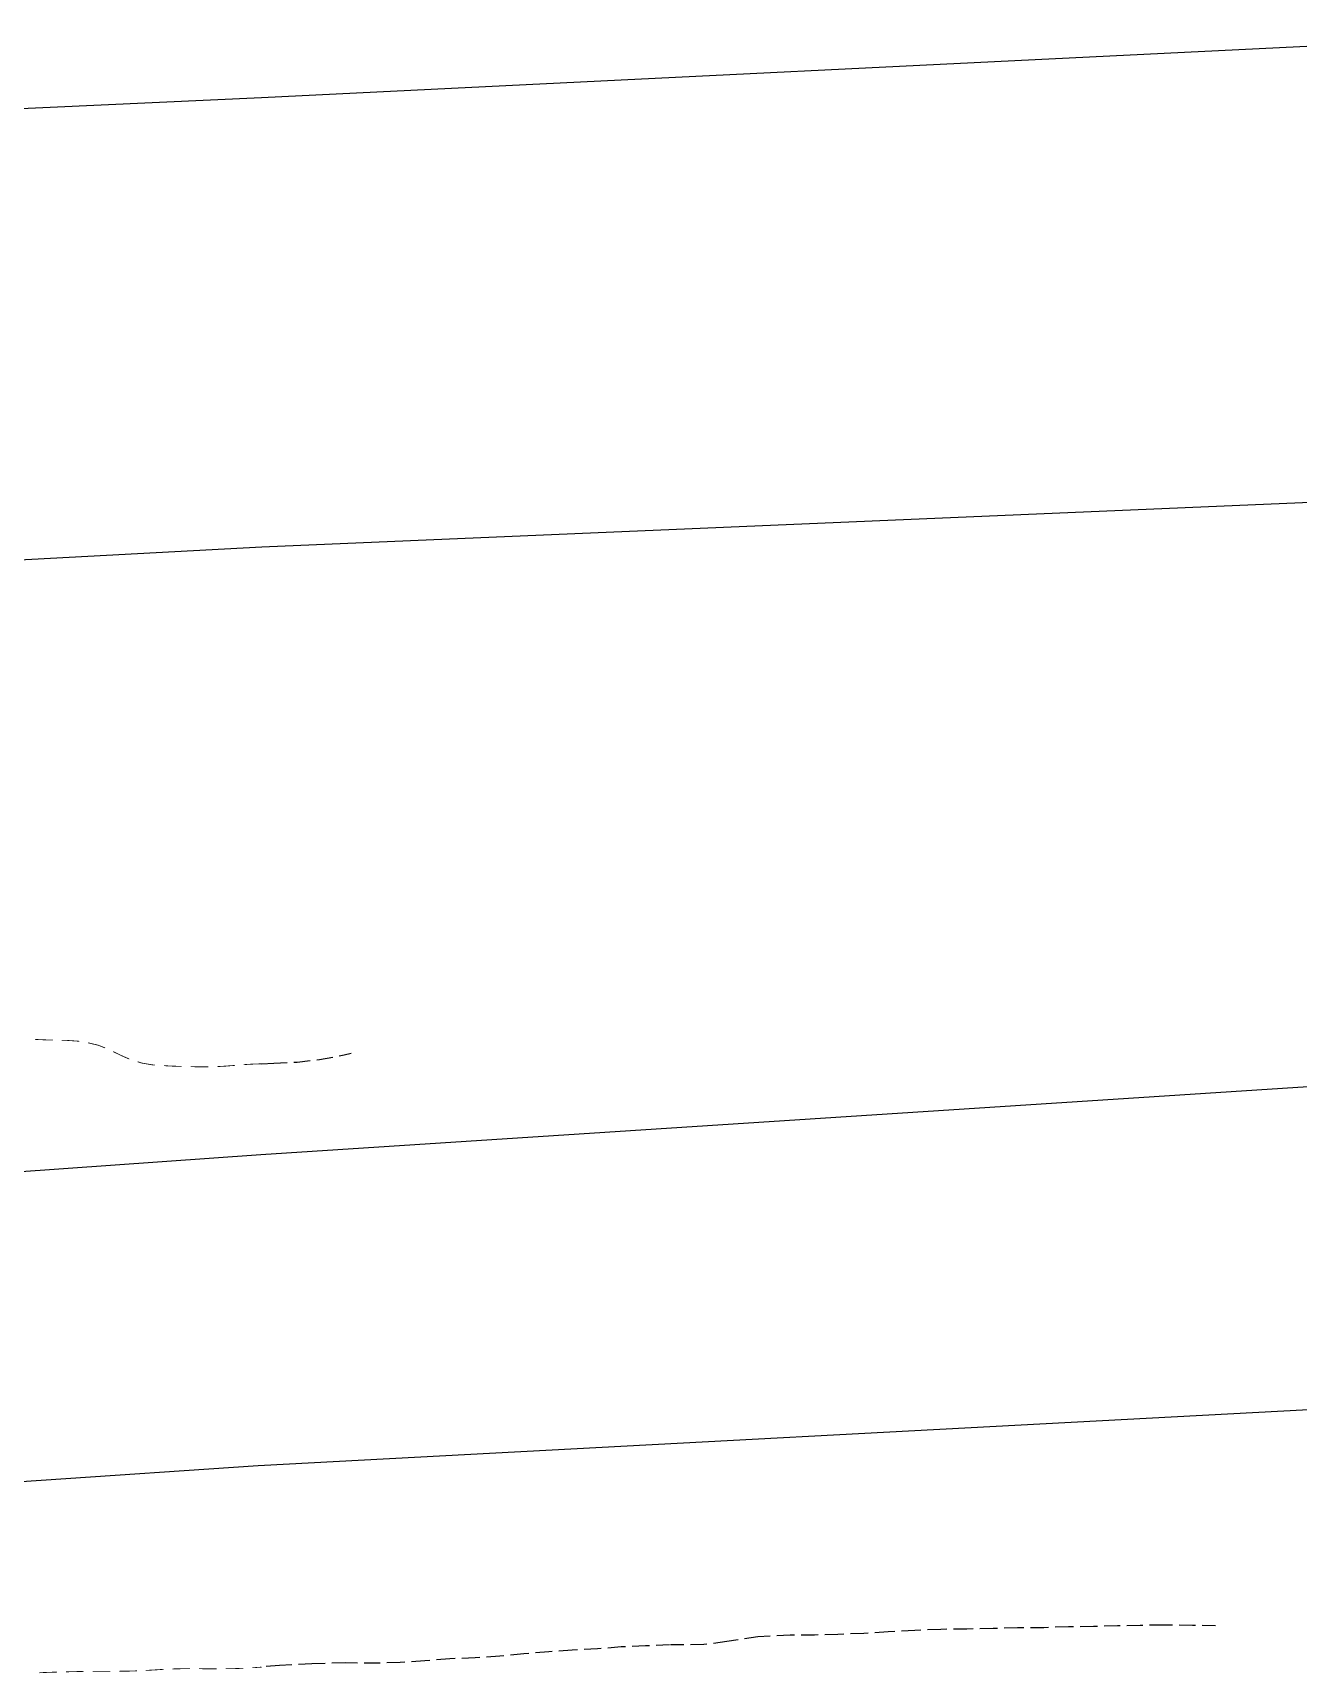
# Model space of a CAD drawing. Extents: x 204834 to 208707, y 4853033 to 4855981.
# Drawn here: x 205744.8 to 206029.9, y 4853917.5 to 4854287 of the extents above; entities that cross this region are included whole.
import ezdxf

# ---------------------------------------------------------------- set-up
doc = ezdxf.new("R2010")
doc.units = 0
doc.header["$LTSCALE"] = 1.5
doc.header["$MEASUREMENT"] = 0
doc.linetypes.add('TRACO_15', pattern=[3, 2, -1])
doc.layers.add('CD-MALHA-LOTES', color=40, linetype='CONTINUOUS')
doc.layers.add('SV-CAMINHO-TRILHA', color=20, linetype='CONTINUOUS')

msp = doc.modelspace()

# ---------------------------------------------------------------- linework, layer by layer
at = {"layer": 'CD-MALHA-LOTES', "linetype": 'Continuous'}
for p, q in [((205796.36, 4854272.4), (206093.56, 4854287)), ((205796.43, 4854171.24), (206093.9, 4854183.87)), ((205796.2, 4854034.33), (206043.42, 4854050.36)), ((205795.58, 4853964.28), (206099.44, 4853980.44))]:
    msp.add_line(p, q, dxfattribs=at)
at = {"layer": 'CD-MALHA-LOTES', "linetype": 'Continuous', "flags": 128}
for points in [[(205423.36, 4854251.36), (205552.69, 4854255.43), (205676.37, 4854266.97), (205796.36, 4854272.4)], [(205416.8, 4854150.88), (205796.43, 4854171.24)], [(205506.07, 4854013.73), (205796.2, 4854034.33)], [(205551.03, 4853947.72), (205795.58, 4853964.28)]]:
    msp.add_lwpolyline(points, dxfattribs=at)
at = {"layer": 'SV-CAMINHO-TRILHA', "const_width": 0.18}
for points in [[(205745.74, 4854060.23), (205745.33, 4854060.25)], [(205746.33, 4854060.2), (205745.74, 4854060.23)], [(205747.24, 4854060.16), (205746.33, 4854060.2)], [(205747.33, 4854060.15), (205747.24, 4854060.16)], [(205749.33, 4854060.1), (205747.33, 4854060.15)], [(205752.53, 4854060.02), (205751.33, 4854060.05)], [(205753.33, 4854059.97), (205752.53, 4854060.02)], [(205755.14, 4854059.84), (205753.33, 4854059.97)], [(205755.32, 4854059.82), (205755.14, 4854059.84)], [(205759.55, 4854058.94), (205757.29, 4854059.48)], [(205760.18, 4854058.69), (205759.55, 4854058.94)], [(205761.11, 4854058.32), (205760.18, 4854058.69)], [(205763.05, 4854057.44), (205762.93, 4854057.5)], [(205763.83, 4854057.06), (205763.05, 4854057.44)], [(205765.07, 4854056.47), (205763.83, 4854057.06)], [(205765.64, 4854056.22), (205765.07, 4854056.47)], [(205766.46, 4854055.87), (205765.64, 4854056.22)], [(205766.56, 4854055.83), (205766.46, 4854055.87)], [(205769.3, 4854054.93), (205768.46, 4854055.21)], [(205769.42, 4854054.91), (205769.3, 4854054.93)], [(205771.73, 4854054.52), (205769.42, 4854054.91)], [(205772.38, 4854054.46), (205771.73, 4854054.52)], [(205776.01, 4854054.24), (205774.38, 4854054.33)], [(205776.38, 4854054.23), (205776.01, 4854054.24)], [(205778.37, 4854054.16), (205776.38, 4854054.23)], [(205781.51, 4854054.08), (205780.37, 4854054.11)], [(205782.37, 4854054.07), (205781.51, 4854054.08)], [(205783.01, 4854054.06), (205782.37, 4854054.07)], [(205783.37, 4854054.06), (205783.01, 4854054.06)], [(205784.37, 4854054.06), (205783.37, 4854054.06)], [(205788.38, 4854054.24), (205786.37, 4854054.12)], [(205789.37, 4854054.32), (205788.38, 4854054.24)], [(205789.87, 4854054.36), (205789.37, 4854054.32)], [(205790.36, 4854054.4), (205789.87, 4854054.36)], [(205793.35, 4854054.63), (205792.36, 4854054.56)], [(205794.85, 4854054.71), (205793.35, 4854054.63)], [(205793.35, 4854054.63), (205793.35, 4854054.63)], [(205795.35, 4854054.72), (205794.85, 4854054.71)], [(205796.35, 4854054.75), (205795.35, 4854054.72)], [(205796.28, 4853918.84), (205796.35, 4853918.85)], [(205746.29, 4853917.57), (205747.11, 4853917.62)], [(205747.11, 4853917.62), (205749.29, 4853917.7)], [(205749.29, 4853917.7), (205750.11, 4853917.72)], [(205750.11, 4853917.72), (205750.29, 4853917.73)], [(205752.28, 4853917.78), (205752.96, 4853917.8)], [(205752.96, 4853917.8), (205754.28, 4853917.84)], [(205754.28, 4853917.84), (205754.46, 4853917.84)], [(205754.46, 4853917.84), (205756.28, 4853917.88)], [(205758.28, 4853917.9), (205759.14, 4853917.91)], [(205759.14, 4853917.91), (205761.28, 4853917.91)], [(205761.28, 4853917.91), (205762.14, 4853917.91)], [(205762.14, 4853917.91), (205762.28, 4853917.91)], [(205764.28, 4853917.92), (205766.28, 4853917.94)], [(205766.28, 4853917.94), (205766.31, 4853917.94)], [(205766.31, 4853917.94), (205767.28, 4853917.97)], [(205767.28, 4853917.97), (205767.81, 4853917.99)], [(205767.81, 4853917.99), (205768.28, 4853918.01)], [(205770.28, 4853918.1), (205771.28, 4853918.16)], [(205771.28, 4853918.16), (205772.07, 4853918.2)], [(205772.07, 4853918.2), (205773.27, 4853918.28)], [(205773.27, 4853918.28), (205773.56, 4853918.3)], [(205773.56, 4853918.3), (205774.27, 4853918.34)], [(205776.27, 4853918.44), (205778.27, 4853918.48)], [(205778.27, 4853918.48), (205779.2, 4853918.5)], [(205779.2, 4853918.5), (205780.27, 4853918.49)], [(205782.27, 4853918.48), (205784.27, 4853918.47)], [(205784.27, 4853918.47), (205785.14, 4853918.46)], [(205785.14, 4853918.46), (205786.27, 4853918.47)], [(205788.27, 4853918.48), (205790.27, 4853918.52)], [(205790.27, 4853918.52), (205790.42, 4853918.52)], [(205790.42, 4853918.52), (205791.27, 4853918.55)], [(205791.27, 4853918.55), (205791.92, 4853918.57)], [(205791.92, 4853918.57), (205792.27, 4853918.58)], [(205794.26, 4853918.7), (205796.26, 4853918.84)], [(205796.26, 4853918.84), (205796.28, 4853918.84)]]:
    msp.add_lwpolyline(points, dxfattribs=at)
at = {"layer": 'SV-CAMINHO-TRILHA', "linetype": 'TRACO_15'}
for points in [[(205796.35, 4854054.77), (205799.16, 4854054.91), (205804.35, 4854055.12), (205809.45, 4854055.71), (205815.01, 4854056.77), (205816.58, 4854057.16)], [(206011.28, 4853928.13), (206006.1, 4853928.26), (205999.45, 4853928.3), (205994.32, 4853928.25), (205989.22, 4853928.12), (205983.81, 4853927.98), (205978.21, 4853927.92), (205972.63, 4853927.73), (205966.72, 4853927.7), (205961.19, 4853927.51), (205955.31, 4853927.43), (205949.43, 4853927.35), (205943.55, 4853927.1), (205937.54, 4853926.77), (205932.05, 4853926.43), (205926.25, 4853926.2), (205920.92, 4853926.08), (205915.46, 4853926.07), (205908.17, 4853925.65), (205901.17, 4853924.59), (205896.03, 4853923.92), (205888.25, 4853923.84), (205882.89, 4853923.64), (205877.36, 4853923.38), (205872.07, 4853922.98), (205866.36, 4853922.68), (205861.1, 4853922.3), (205855.44, 4853921.84), (205850.05, 4853921.3), (205844.51, 4853920.94), (205838.75, 4853920.7), (205833.14, 4853920.24), (205827.58, 4853919.88), (205822.45, 4853919.71), (205815.22, 4853919.78), (205807.71, 4853919.59), (205800.42, 4853919.2), (205796.35, 4853918.89)]]:
    msp.add_lwpolyline(points, dxfattribs=at)

doc.saveas('drawing.dxf')
